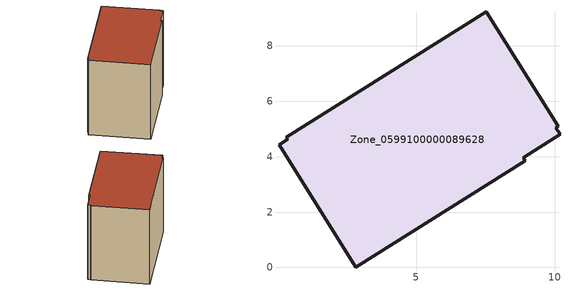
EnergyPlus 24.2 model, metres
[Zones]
Zone_0599100000089628
 floor ground (C_G): 0.35,4.62 0.31,4.7 7.53,9.24 10.12,5.09 10.05,5.04 10.19,4.81 8.86,3.96 8.93,3.86 2.82,0 0.04,4.43 z0
 wall outside (C_F): 0.04,4.43 2.82,0 8.93,3.86 8.86,3.96 10.19,4.81 10.05,5.04 10.12,5.09 7.53,9.24 0.31,4.7 0.35,4.62 0.04,4.43 z0:7.11
 roof outside (C_R): 10.19,4.81 10.05,5.04 10.12,5.09 7.53,9.24 0.31,4.7 0.35,4.62 0.04,4.43 2.82,0 8.93,3.86 8.86,3.96 z7.11
[BUILDING]
Pand.0599100000089628: North Axis=0; Terrain=City; Loads Convergence Tolerance Value=0.04; Temperature Convergence Tolerance Value=0.4; Solar Distribution=FullExterior; Maximum Number of Warmup Days=25; Minimum Number of Warmup Days=1
[Site:Location]
Rotterdam.The.Hague.AP_ZH_NLD Design_Conditions: Latitude=51.96; Longitude=4.45; Time Zone=1; Elevation=-4.5
[SITE:GROUNDTEMPERATURE:BUILDINGSURFACE]
18, 18, 18, 18, 18, 18, 18, 18, 18, 18, 18, 18
[MATERIAL] Thermal Absorptance=0.9; Solar Absorptance=0.7; Visible Absorptance=0.7
Name | Roughness | Thickness | Conductivity | Density | Specific Heat
G.TC.1946 | MediumSmooth | 0.15 | 1 | 540 | 1210
F.TC.1946 | Rough | 0.3 | 0.857143 | 1920 | 840
R.TC.1946 | MediumRough | 0.2 | 0.909091 | 1500 | 1000
[CONSTRUCTION]
C_G: G.TC.1946
C_F: F.TC.1946
C_R: R.TC.1946
[ZONE]
Zone_0599100000089628: Type=1; Multiplier=1; Ceiling Height=Autocalculate; Volume=Autocalculate; Floor Area=autocalculate; Part of Total Floor Area=Yes
[ZONEINFILTRATION:DESIGNFLOWRATE]
Infil_Zone_0599100000089628: Zone or ZoneList or Space or SpaceList=Zone_0599100000089628; Schedule=AlwaysOn; Design Flow Rate Calculation Method=Flow/Area; Flow Rate per Floor Area=0.003; Constant Term Coefficient=1; Temperature Term Coefficient=0; Velocity Term Coefficient=0; Velocity Squared Term Coefficient=0
[HVACTEMPLATE:ZONE:IDEALLOADSAIRSYSTEM]
Zone_0599100000089628: Maximum Heating Supply Air Temperature=50; Minimum Cooling Supply Air Temperature=13; Maximum Heating Supply Air Humidity Ratio=0.0156; Minimum Cooling Supply Air Humidity Ratio=0.0077; Heating Limit=NoLimit; Cooling Limit=NoLimit; Dehumidification Control Type=ConstantSensibleHeatRatio; Cooling Sensible Heat Ratio=0.7; Dehumidification Setpoint=60; Humidification Control Type=None; Humidification Setpoint=30; Outdoor Air Method=None; Outdoor Air Flow Rate per Person=0.00944; Outdoor Air Flow Rate per Zone Floor Area=0; Outdoor Air Flow Rate per Zone=0; Demand Controlled Ventilation Type=None; Outdoor Air Economizer Type=NoEconomizer; Heat Recovery Type=None; Sensible Heat Recovery Effectiveness=0.7; Latent Heat Recovery Effectiveness=0.65
[ZONECONTROL:THERMOSTAT]
ThermostatControl_Zone_0599100000089628: Zone or ZoneList=Zone_0599100000089628; Control Type Schedule=DualSetpointControlType; Control 1=Thermostat_Zone_0599100000089628; Temperature Difference Between Cutout And Setpoint=0
[THERMOSTATSETPOINT:DUALSETPOINT]
Thermostat_Zone_0599100000089628: Heating Setpoint Temperature Schedule=HeatingSetpoint_Zone_0599100000089628; Cooling Setpoint Temperature Schedule=CoolingSetpoint_Zone_0599100000089628
[SCHEDULE:COMPACT]
HeatingSetpoint_Zone_0599100000089628: Through: 12/31, For: AllDays, Until: 24:00, 21
CoolingSetpoint_Zone_0599100000089628: Through: 12/31, For: AllDays, Until: 24:00, 24
DualSetpointControlType: Through: 12/31, For: AllDays, Until: 24:00, 4
AlwaysOn: Through: 12/31, For: AllDays, Until: 24:00, 1
